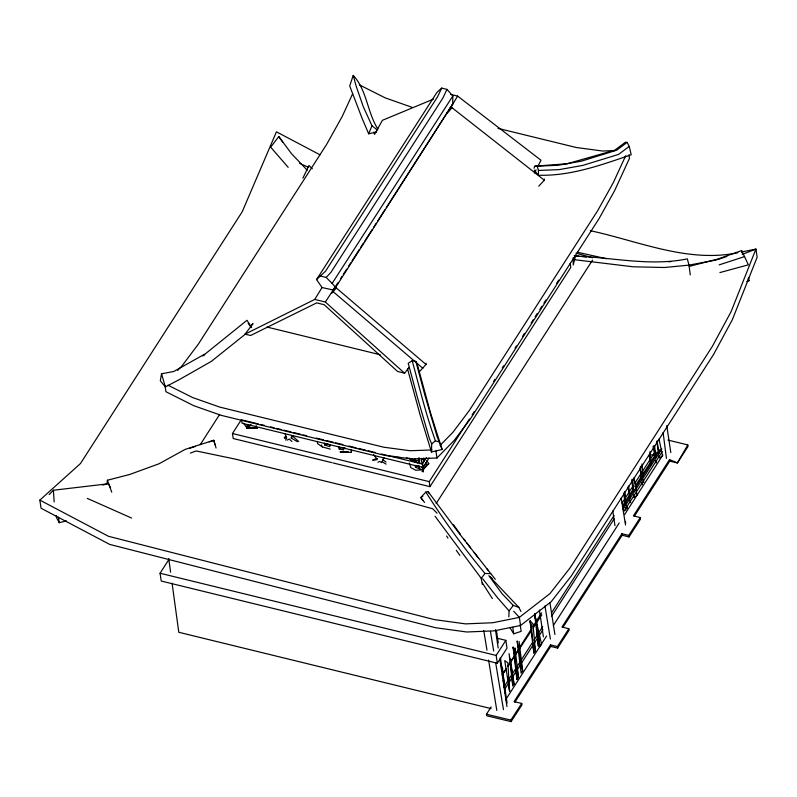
<?xml version="1.0" encoding="UTF-8"?>
<svg xmlns="http://www.w3.org/2000/svg" width="797" height="797" viewBox="0 0 797 797"><rect width="100%" height="100%" fill="white"/><g stroke="black" fill="none" stroke-linecap="round" stroke-linejoin="round"><path stroke-width="1.2" d="M573.212 257.65L573.212 265.022L575.494 256.056C612.773 257.481 650.143 266.517 687.323 258.886L689.006 265.132L690.262 274.895M452.666 104.128L452.845 95.989L446.987 89.384L441.697 88.088L437.015 92.303L316.539 279.578L322.058 287.538L333.236 290.018L335.647 287.378L452.666 104.128L386.316 207.619M538.364 175.31L538.483 170.458L537.148 166.155L534.897 166.155L534.01 168.187M431.456 452.009L431.685 443.949L429.434 438.669L417.289 396.926L408.233 363.342L412.188 360.682L415.865 361.4L417.18 363.96L430.549 413.015L442.106 449.498L431.456 452.009L420.049 414.709L407.516 368.802M508.855 616.938L509.064 610.871L513.288 605.431L518.867 607.424L520.949 611.468M689.246 266.377L718.296 258.915L741.618 250.597L742.904 254.582M419.75 460.407L417.827 462.748L415.068 462.081L415.267 458.683M419.929 371.143L425.987 364.438L426.086 363.153M107.157 483.221L107.406 480.242L129.702 474.474L159.021 463.774L185.143 449.398L213.735 440.303L215.09 444.736M514.434 652.574L513.119 647.154L516.954 679.642L514.434 652.574L514.932 647.881L518.488 677.221L517.472 678.835M538.762 186.179L544.331 180.192L544.471 179.016M251.623 327.567L246.99 320.284L205.596 353.649L173.766 371.482L161.542 373.793L160.307 380.777L165.358 386.943L179.554 379.472L211.354 361.37L245.625 333.943M344.194 447.735L343.557 449.916L339.173 448.95L338.825 446.589M348.14 451.53L340.01 451.909L351.288 452.447L351.626 451.371M377.947 129.184C367.218 112.347 367.009 90.171 353.23 75.376L349.704 85.927L361.878 117.777L368.682 133.816L376.682 131.933M382.122 461.742L383.835 457.936L382.122 461.742L386.117 464.133M368.682 133.816L371.97 125.737L363.302 106.768L356.289 86.564L353.23 75.376M248.096 424.921L246.851 427.899L257.082 428.079L246.851 427.899L243.573 423.167M422.041 471.764L426.445 464.9L428.786 463.635L426.873 460.616M352.593 93.857L342.312 116.272L326.72 144.277L198.373 344.075L181.885 366.022L177.592 370.406M625.705 155.704L613.351 182.553L597.76 210.547L469.413 410.355L452.915 432.303L440.044 445.443M441.697 88.088L437.523 96.865L325.614 271.08L316.539 279.578M446.987 89.384L442.813 98.161L330.904 272.375L326.182 277.446L320.892 276.151M302.9 178.139L308.957 165.487L312.334 168.745M534.428 173.039L536.072 169.841M537.706 166.633L540.984 160.227L457.627 96.098L450.544 94.365M285.625 440.083L286.751 437.932L284.937 433.688M297.241 441.677L291.144 437.991L292.29 435.82L298.676 441.508M687.801 444.915L677.39 462.947L669.779 461.094L669.56 459.57L677.39 462.947L688.03 446.44L687.801 444.915L667.966 440.083M450.136 108.531L457.627 96.098M332.847 290.507L334.75 287.388L336.334 287.986L425.987 364.438M408.971 367.457L404.597 373.205L397.554 371.432L324.17 304.693L316.728 302.87L250.597 335.497L245.018 334.182L314.725 299.423L322.058 287.538M448.731 111.112L450.684 108.003M502.309 674.77L506.304 668.474M507.639 666.372L530.951 629.64M532.944 626.492L541.611 612.853M521.627 672.359L522.653 670.745L519.096 641.406L521.118 673.166L517.133 640.967L518.458 648.12M534.408 652.464L535.425 650.86L532.914 623.792L530.035 620.863L533.89 653.271L531.37 626.203L530.035 620.863L531.121 626.86M200.226 444.686L219.683 414.39M331.582 462.589L233.202 438.529L232.455 433.518L241.172 419.949M497.378 638.277L505.846 640.35L507.012 648.15L497.328 663.234L161.233 581.043L160.067 573.242L169.103 559.165M410.604 460.118L412.826 461.523L413.773 460.038L410.604 460.118L409.738 458.235M417.827 462.748L418.784 461.264M422.271 459.5L424.472 460.038L425.498 458.424M258.437 423.934L241.551 419.81L242.069 423.237L422.928 467.47L422.42 464.033L426.445 457.767M422.759 466.863L423.904 465.079L422.888 469.851L423.426 471.894M422.928 467.47L428.975 458.056M332.787 462.878L429.972 486.648L429.224 481.637L469.463 418.993M472.153 414.819L474.155 411.69M493.612 381.404L494.947 379.322M502.329 367.835L503.674 365.743M515.071 348L516.416 345.908M522.453 336.513L524.466 333.385M531.171 322.944L533.183 319.806M535.195 316.678L537.208 313.54M539.888 309.366L541.9 306.237M543.913 303.099L545.925 299.971M556.655 283.264L558.667 280.136M429.972 486.648L570.821 267.393L570.214 263.389M436.128 503.584L592.48 260.181M497.328 663.234L496.152 655.433L505.846 640.35M550.508 644.903L550.727 646.427L557.611 648.1L557.382 646.586L550.508 644.903L514.035 701.669L521.726 703.412L521.955 704.927L511.076 721.624L486.678 715.756L486.459 714.242L491.141 706.939M503.853 687.124L532.635 642.272M533.97 640.18L537.317 634.97M539.32 631.842L542.657 626.641M551.335 613.132L614.069 515.49M654.028 453.393L634.721 483.4M504.69 689.256L537.577 638.058M538.921 635.976L542.946 629.71M551.663 616.121L614.079 518.967M622.806 505.388L633.545 488.671M634.88 486.578L640.927 477.174M642.94 474.046L657.027 452.108M622.975 506.962L634.362 489.238M635.697 487.156L659.796 449.638M623.005 509.383L661.839 448.93M623.413 512.092L662.247 451.64M505.577 699.866L546.583 636.026M553.307 625.565L619.189 523.001M624.569 514.633L662.885 454.987M539.987 646.626L541.542 644.205L534.638 613.829L538.383 646.228L535.893 619.169L539.987 646.626L534.638 613.829L536.331 623.423M621.919 533.731L622.148 535.245L629.022 536.929L628.803 535.415L621.919 533.731L561.975 627.04L568.859 628.723L569.088 630.238L557.611 648.1M669.56 459.57L633.396 515.868L640.27 517.552L640.499 519.066L629.022 536.929M514.932 702.157L550.727 646.427M562.871 627.518L622.148 535.245M634.292 516.336L669.779 461.094M557.382 646.586L568.859 628.723M628.803 535.415L640.27 517.552M335.647 287.378L332.14 283.403L452.845 95.989M337.938 282.716L325.345 302.023L314.725 299.423M340.628 278.542L341.973 276.459M343.318 274.367L346.675 269.157M348.688 266.029L350.7 262.9M352.045 260.808L359.437 249.331M360.782 247.249L363.472 243.075M364.817 240.993L372.199 229.516M373.544 227.434L376.234 223.26M377.579 221.177L384.971 209.701M622.058 503.066L633.386 485.473M511.076 721.624L510.847 720.099L521.726 703.412M502.349 674.82L506.444 668.613M507.799 666.541L531.649 630.337M533.004 628.265L541.86 614.816M449.169 109.518L450.474 107.575L452.088 107.774L544.331 180.192M245.018 334.182L253.047 323.642L250.338 326.162M307.263 170.239L291.503 153.682L278.781 136.546L270.671 147.156L288.185 167.34M422.589 466.345L422.888 469.851L415.516 467.361L416.662 465.876L419.521 466.972M482.295 584.4L481.219 578.313L484.984 573.471L490.753 573.621L495.326 579.28M331.801 293.226L336.334 287.986M452.088 107.774L446.709 113.602M291.144 437.991L293.077 435.73M490.753 573.621L458.853 532.954L428.198 491.759L425.847 492.078L420.806 497.537L422.848 500.546M423.257 469.343L428.786 463.635M165.069 385.878L165.945 391.725L193.84 405.733L221.068 415.307L384.991 455.396L411.312 458.913L436.975 458.006L454.141 440.482L470.638 418.535L598.985 218.737L614.577 190.732L629.5 158.294L628.982 154.787M49.145 494.578L53.419 490.235L108.502 483.749L110.564 487.884M741.459 252.011L755.935 249.082L757.15 257.202L732.363 319.657L713.604 354.426L571.25 576.042L551.145 601.755L520.571 625.496L494.03 630.865L466.753 631.991L435.59 627.727L109.657 544.391L41.065 508.237L39.85 500.118L80.497 463.505L242.248 211.693L276.429 131.834L319.976 154.787M324.399 443.032L324.867 445.134L326.332 443.829L329.789 444.766M339.173 448.95L340.588 447.735L345.171 448.063M431.685 443.949L435.431 440.781L439.336 442.046L442.106 449.498M251.075 424.333L246.851 427.899L246.741 425.737M539.599 175.26C571.379 175.888 601.566 164.929 631.204 154.757L629.241 146.399L627.08 142.404L616.689 150.185L581.372 161.183L558.099 165.268L537.148 166.155M629.241 146.399L618.542 154.419L582.697 165.427L559.295 169.602L538.483 170.458M415.068 462.081L419.342 459.102M633.635 495.156L633.934 497.537L637.062 495.505L633.974 477.672M202.767 356.03L204.839 354.705M284.539 438.45L286.551 437.284M422.808 496.461L420.806 497.537L424.552 502.459M377.888 462.26L379.691 461.373L381.544 462.639M287.169 440.123L289.291 439.107L291.911 441.488M249.85 426.505L246.851 427.899L257.082 428.079M433.409 99.147L382.401 120.307L374.59 134.394L373.833 132.172M746.729 281.65L749.041 280.723L748.552 277.446M742.276 254.382L755.935 249.082L731.118 311.597L712.398 346.316L570.034 567.922L549.97 593.596L519.355 617.376L492.815 622.746L465.548 623.882L434.375 619.608L108.442 536.281L39.85 500.118M190.363 453.094L196.192 450.953L235.055 459.062L392.204 497.497L432.771 508.805L437.055 513.208M717.698 259.563L726.794 256.485M509.811 627.488L513.736 633.804L521.168 631.354L520.192 624.798M719.213 264.863L744.537 256.604L748.343 264.833L719.91 272.564M189.825 448.203L195.534 446.35M209.222 441.887L213.785 440.402M372.866 459.839L377.389 458.395M102.803 485.104L107.475 483.669M56.218 515.549L56.547 517.741L59.237 522.673L66.48 520.909M737.843 252.749C687.672 263.13 638.586 241.073 590.378 230.712M372.827 460.407L377.31 459.55L373.564 454.499M688.518 265.212L716.563 259.942M284.23 437.244L286.442 436.886M689.006 265.132L664.449 267.503L633.187 266.796L574.697 259.722M668.633 261.785L671.074 261.595M534.897 166.155L567.095 163.764L614.746 150.195L625.545 142.165L627.08 142.404M614.836 150.593L602.612 151.022L576.291 147.505L497.946 128.347M432.094 449.946L410.096 450.733L383.765 447.207L219.852 407.128L192.615 397.554L167.938 385.16M395.93 457.388L399.158 457.319M575.424 255.807L579.11 256.216M581.571 256.495L586.482 257.032M577.616 252.27L606.457 258.736M486.459 714.242L510.847 720.099M267.055 327.069L380.289 354.765M650.213 454.579L653.799 455.456M406.43 457.777L411.262 458.962M413.683 459.55L416.094 460.148M260.848 424.522L264.465 425.409M270.492 426.883L274.108 427.77M276.519 428.358L281.341 429.543M283.752 430.131L290.985 431.894M293.396 432.482L300.638 434.255M303.049 434.843L306.666 435.73M316.309 438.091L323.542 439.854M325.953 440.452L333.186 442.215M335.607 442.803L342.84 444.577M348.867 446.051L356.1 447.814M358.511 448.412L365.743 450.175M368.154 450.763L375.387 452.537M381.424 454.011L422.42 464.033M232.455 433.518L429.224 481.637M160.067 573.242L496.152 655.433M491.091 708.603L178.787 632.28L172.092 583.205M576.062 253.147L592.639 257.76M317.355 441.478L317.505 443.61L322.337 446.918L330.267 449.119M574.199 255.678L575.494 256.056M324.867 445.134L329.908 446.679L329.809 444.646M412.368 107.426L385.14 97.842L359.367 84.851M87.281 498.394L131.615 518.07M299.602 163.325L308.688 167.38M393.15 456.143L394.625 457.07M383.098 459.879L386.017 462.071M371.97 125.737L377.22 129.981M489.747 576.43L492.367 578.632M333.285 291.782L422.878 368.304M325.345 302.023L404.597 373.205M326.182 277.446L332.14 283.403M513.288 605.431L502.11 593.755L488.87 575.693L518.867 607.424M513.676 611.229L519.355 617.376L520.571 625.496M509.064 610.871L497.418 597.611L482.643 578.682M484.984 573.471C463.525 547.669 443.809 520.421 425.847 492.078M486.927 568.779L488.451 570.692M534.259 170.08L537.676 174.443M248.176 323.343L250.916 326.86M481.219 578.313L435.032 516.227M464.053 539.23L465.508 541.143M466.962 543.046L470.609 547.808M474.255 552.58L478.638 558.298M453.413 524.665L460.487 534.388M278.781 136.546L282.895 142.384M456.302 550.319L459.869 555.37M446.609 536.012L447.964 538.075M501.064 666.073L502.499 668.255L505.428 693.33M482.444 583.095L492.357 598.577M747.955 278.751L749.041 280.723M424.472 460.038L423.536 458.255L423.665 461.353L422.021 463.904L421.294 459.032M321.311 444.955L322.337 446.918M741.618 250.597L744.537 256.604M435.431 440.781C425.927 414.689 419.491 387.491 412.188 360.682M428.198 491.759L428.816 493.213M439.336 442.046L437.065 436.537L424.94 395.342L415.865 361.4M107.406 480.242L111.779 492.237M409.339 463.047L410.824 467.61L415.685 470.24L422.888 469.851L422.181 466.504M213.735 440.303L216.067 447.994M161.542 373.793L165.358 386.943M425.847 462.658L426.445 464.9M659.039 438.968L662.506 455.904L659.378 457.926L659.059 455.495M415.137 465.398L415.516 467.361M653.042 446.22L655.264 458.155M655.712 460.536L656.16 462.927L655.881 460.536M521.547 664.788L522.653 670.745M643.219 479.993L643.647 482.384L643.418 479.924M534.349 644.853L535.425 650.86M513.119 647.154L514.414 654.367M516.775 667.597L518.488 677.221M490.434 631.413L493.692 650.97M495.734 663.184L503.475 709.629M649.196 455.276L650.82 465.069M544.949 605.899L550.398 639.074M483.759 630.576L486.977 650.222M488.581 660.046L496.81 710.396M624.41 492.466L625.994 502.259M621.192 498.115L625.525 524.994M628.056 486.897L629.809 497.856M630.198 500.297L630.586 502.738L630.307 500.347M509.602 691.079L504.73 660.623L507.858 662.805L509.602 691.079L507.918 676.743M549.89 602.532L554.911 634.512M502.538 675.557L502.907 677.938M503.276 680.309L503.824 683.866M504.192 686.237L504.561 688.618M504.929 690.989L505.298 693.36M656.798 441.428L658.661 453.652M666.75 425.618L670.805 452.596M612.803 511.016L614.985 525.711M539.38 610.014L543.385 636.853M512.75 627.249L513.736 633.804M495.455 629.72L498.195 648.011M499.829 658.989L506.942 706.55M435.929 450.992L436.975 458.006M418.953 457.568L419.82 463.366M412.467 459.142L412.826 461.523M256.176 425.578L256.594 428.358M58.43 517.203L59.237 522.673M624.519 491.54L626.283 503.565M496.471 630.616L498.264 642.91M500.426 657.655L507.081 703.143M168.745 558.667L170.588 572.156M663.094 432.522L666.451 458.444M657.166 440.88L658.75 453.055M653.958 445.682L655.533 457.996M631.722 479.655L633.197 491.58M640.111 467.998L641.396 478.808M641.824 482.404L642.113 484.805L641.884 482.344M654.765 450.982L655.602 458.145M649.824 454.429L650.94 463.993M628.644 486.021L630.029 497.956M623.832 493.383L625.227 505.378M625.506 507.779L625.775 510.18L625.555 507.719M641.934 463.934L643.189 477.473M640.389 466.355L641.655 479.884M624.19 492.954L625.207 504.033M654.596 445.812L655.602 456.811M649.963 451.63L651.079 463.854M418.973 465.289L419.292 468.985M632.768 479.216L633.545 491.43M633.774 495.096L633.934 497.537M53.419 490.235L54.156 501.921M625.486 521.318L625.605 523.768M351.188 449.548L351.288 452.447M626.99 508.376L626.591 505.936L626.99 508.376M514.025 684.234L509.064 653.64L512.81 686.038L510.319 658.98L514.025 684.234"/></g></svg>
